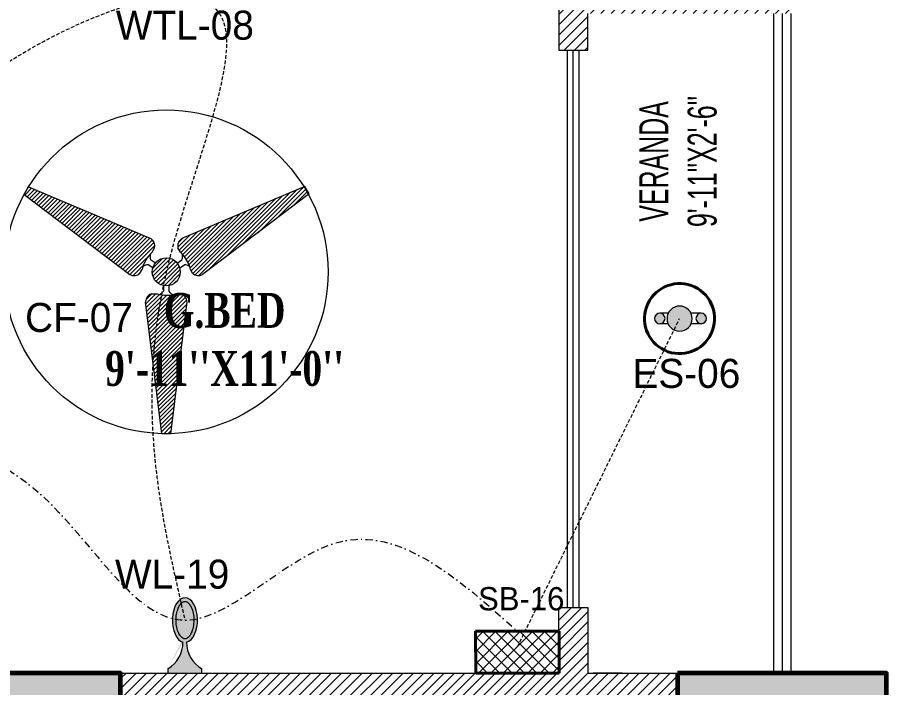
# Model space of a CAD drawing. Header units: inches. Extents: x 109699 to 44449955, y -10987 to 15824140.
# Drawn here: x 197936.9 to 198086.6, y -3884.9 to -3769.5 of the extents above; entities that cross this region are included whole.
import ezdxf

# ---------------------------------------------------------------- set-up
doc = ezdxf.new("R2010")
doc.units = ezdxf.units.IN
doc.header["$LTSCALE"] = 5
doc.header["$MEASUREMENT"] = 0
doc.linetypes.add('DASHDOT', pattern=[1, 0.5, -0.25, 0, -0.25])
doc.linetypes.add('DASHED2', pattern=[0.375, 0.25, -0.125])
doc.layers.get('0').update_dxf_attribs({"color": 123})
for name, color, linetype, lineweight in [('@NORMAL', 7, 'Continuous', 5), ('cloumn', 253, 'Continuous', 60), ('E-CF-Ceiling-Fan', 30, 'Continuous', 13), ('E-Con-Point', 5, 'DASHED2', 13), ('E-ES-Energy Saver-Light', 140, 'Continuous', 13), ('E-SB-Switch-Board', 106, 'Continuous', 18), ('E-WL-Wall-Light', 232, 'Continuous', 15), ('E-WTL-Wall-Tube-Light', 6, 'Continuous', 15), ('glass', 140, 'Continuous', 18), ('ha', 252, 'Continuous', 5), ('SB', 1, 'DASHDOT', 20), ('WALL-1', 8, 'Continuous', 9)]:
    doc.layers.add(name, color=color, linetype=linetype, lineweight=lineweight)
doc.layers.add('FURNITUR', color=7, linetype='Continuous', lineweight=5, true_color=0xe8e8e8)
doc.layers.add('T', color=8, linetype='Continuous')
doc.styles.get("Standard").update_dxf_attribs({"font": 'times.ttf'})
doc.styles.add('style2', font='ARIALN.TTF', dxfattribs={"width": 0.75, "height": 3})
pattern_1 = [(44.99999999999989, (144081.319087721, 2531118.532228567), (-0.8838834764831833, 0.8838834764831855), [])]

# ---------------------------------------------------------------- blocks, each defined once
blk = doc.blocks.new('coloumn-01')
at = {"layer": 'ha'}
h = blk.add_hatch(dxfattribs=at)
h.set_pattern_fill('AR-CONC', color=256, scale=0.5)
h.set_pattern_definition([(49.99999999999999, (0, 0), (3.586300913003767, -0.3137606749129755), [0.375, -4.125]), (355, (0, 0), (-0.693756668065, 3.760960668500059), [0.3, -3.3]), (100.45144446, (0.298858405, -0.02614672), (2.89254423363556, 3.447199954843147), [0.3187009599999999, -3.505710559999999]), (46.18420000000001, (0, 1), (5.336206653357862, -0.8275964039653827), [0.5625, -6.1875]), (96.63563549, (0.444683725, 0.931033465), (4.673309728371142, 4.870593003872752), [0.47805171, -5.258568799999999]), (351.1841639899999, (0, 1), (4.673309725273866, 4.870593001349951), [0.45, -4.950000005]), (21, (0.5, 0.75), (2.984535260592308, -2.013094453326694), [0.375, -4.125]), (326.0000000000001, (0.5, 0.75), (1.216576659607909, 3.625750225234265), [0.3, -3.3]), (71.45144474, (0.74871127, 0.58224213), (4.201111883649856, 1.612655764031769), [0.31870095, -3.50571056]), (37.50000000000001, (0, 0), (0.06079927658645334, 1.664469269156557), [0, -3.26, 0, -3.35, 0, -3.3125]), (7.499999999999999, (0, 0), (1.315347687210743, 1.972058559411801), [0, -1.91, 0, -3.185, 0, -1.2625]), (327.5, (-1.115, 0), (2.669112180862045, -0.1127743586718988), [0, -1.25, 0, -3.9, 0, -5.175]), (317.5, (-1.615, 0), (2.915930846711931, 0.5005249116615886), [0, -1.625, 0, -2.59, 0, -3.675])])
h.paths.add_polyline_path([(32128.44739975178, -2546319.049243456), (32092.44739975178, -2546319.049243456), (32092.44739975178, -2546331.049243456), (32128.44739975178, -2546331.049243456)])
h.paths.add_polyline_path([(32128.44739975189, -2546617.132962178), (32098.44739975189, -2546617.132962178), (32098.44739975189, -2546629.132962178), (32128.44739975189, -2546629.132962178)])
h.paths.add_polyline_path([(31978.51966727065, -2546605.132962178), (31966.51966727065, -2546605.132962178), (31966.51966727065, -2546635.132962178), (31978.51966727065, -2546635.132962178)])
h.paths.add_polyline_path([(31821.20333333506, -2546605.132962178), (31809.20333333506, -2546605.132962178), (31809.20333333506, -2546635.132962178), (31821.20333333506, -2546635.132962178)])
h.paths.add_polyline_path([(31689.20328743063, -2546611.133238418), (31677.20328743063, -2546611.133238418), (31677.20328743063, -2546635.133238418), (31689.20328743063, -2546635.133238418)])
h.paths.add_polyline_path([(31417.20347832461, -2546611.132962178), (31405.20347832461, -2546611.132962178), (31405.20347832461, -2546635.132962178), (31417.20347832461, -2546635.132962178)])
h.paths.add_polyline_path([(31435.20347912709, -2546415.348983645), (31405.20347912709, -2546415.348983645), (31405.20347912709, -2546427.348983645), (31435.20347912709, -2546427.348983645)])
h.paths.add_polyline_path([(31633.74647668525, -2546415.348983645), (31603.74647668525, -2546415.348983645), (31603.74647668525, -2546427.348983645), (31633.74647668525, -2546427.348983645)])
h.paths.add_polyline_path([(31821.20245073218, -2546319.049243455), (31809.20245073218, -2546319.049243455), (31809.20245073218, -2546349.049243455), (31821.20245073218, -2546349.049243455)])
h.paths.add_polyline_path([(31996.51966727068, -2546319.049243455), (31966.51966727068, -2546319.049243455), (31966.51966727068, -2546331.049243455), (31996.51966727068, -2546331.049243455)])
h.paths.add_polyline_path([(31581.74648750067, -2546291.049243452), (31541.74648750067, -2546291.049243452), (31541.74648750067, -2546301.049243452), (31581.74648750067, -2546301.049243452)])
h.paths.add_polyline_path([(31485.74647668505, -2546261.049243452), (31475.74647668505, -2546261.049243452), (31475.74647668505, -2546301.049243452), (31485.74647668505, -2546301.049243452)])
h.paths.add_polyline_path([(31581.74648750064, -2546206.049278549), (31521.74648750064, -2546206.049278549), (31521.74648750064, -2546216.049243455), (31581.74648750064, -2546216.049243455)])
h.paths.add_polyline_path([(31435.20347595899, -2546206.049243455), (31405.20347595899, -2546206.049243455), (31405.20347595899, -2546218.049243455), (31435.20347595899, -2546218.049243455)])
h.paths.add_polyline_path([(31435.20347912709, -2546094.049243455), (31405.20347912709, -2546094.049243455), (31405.20347912709, -2546106.049243455), (31435.20347912709, -2546106.049243455)])
h.paths.add_polyline_path([(31583.74647668522, -2546094.049243455), (31547.74647668522, -2546094.049243455), (31547.74647668522, -2546106.049243455), (31583.74647668522, -2546106.049243455)])
h.paths.add_polyline_path([(31775.41359277777, -2546094.049243455), (31763.41359277777, -2546094.049243455), (31763.41359277777, -2546124.049243455), (31775.41359277777, -2546124.049243455)])
h.paths.add_polyline_path([(32059.80123907101, -2546094.049243455), (32047.80123907101, -2546094.049243455), (32047.80123907101, -2546124.049243455), (32059.80123907101, -2546124.049243455)])
h.paths.add_polyline_path([(32058.06771510976, -2545913.633020405), (32028.06771510976, -2545913.633020405), (32028.06771510976, -2545925.633020405), (32058.06771510976, -2545925.633020405)])
h.paths.add_polyline_path([(32048.06771510973, -2545722.712815279), (32036.06771510973, -2545722.712815279), (32036.06771510973, -2545746.712815279), (32048.06771510973, -2545746.712815279)])
h.paths.add_polyline_path([(31799.41359277774, -2545913.633020405), (31763.41359277774, -2545913.633020405), (31763.41359277774, -2545925.633020405), (31799.41359277774, -2545925.633020405)])
h.paths.add_polyline_path([(31591.53986684192, -2545945.049243456), (31561.31223659915, -2545945.049243456), (31561.31223659915, -2545957.049243456), (31591.53986684192, -2545957.049243456)])
h.paths.add_polyline_path([(31435.20347912709, -2545945.049243456), (31405.20347912709, -2545945.049243456), (31405.20347912709, -2545957.049243456), (31435.20347912709, -2545957.049243456)])
h.paths.add_polyline_path([(31429.2035252499, -2545715.383477275), (31405.2035252499, -2545715.383477275), (31405.2035252499, -2545727.383477275), (31429.2035252499, -2545727.383477275)])
h.paths.add_polyline_path([(31605.53986684192, -2545715.383237123), (31581.53986684192, -2545715.383237123), (31581.53986684192, -2545727.383237123), (31605.53986684192, -2545727.383237123)])
h.paths.add_polyline_path([(31775.41359277774, -2545711.610186095), (31763.41359277774, -2545711.610186095), (31763.41359277774, -2545735.610186095), (31775.41359277774, -2545735.610186095)])
at = {"layer": 'cloumn'}
for points, elevation in [([(31966.51966727068, -2546319.049243455), (31966.51966727068, -2546331.049243455), (31996.51966727068, -2546331.049243455), (31996.51966727068, -2546319.049243455)], -16.50604298470201), ([(32092.44739975178, -2546319.049243456), (32092.44739975178, -2546331.049243456), (32128.44739975178, -2546331.049243456), (32128.44739975178, -2546319.049243456)], -16.98928691961915)]:
    blk.add_lwpolyline(points, close=True, dxfattribs=dict(at, elevation=elevation))
blk = doc.blocks.new('A$C4DCB0E22')
h = blk.add_hatch()
h.set_pattern_fill('ANSI37', color=256, scale=15, angle=90.05046403147966, style=0)
h.set_pattern_definition([(135.0504640314797, (0, 0), (-1.324656962164393, -1.326992438783809), []), (225.0504640314796, (0, 0), (1.326992438783809, -1.324656962164393), [])])
h.paths.add_polyline_path([(0.0158499618895469, -4.176303718850249e-06), (-3.779117417224143e-06, 17.9999888419976), (8.999992730033242, 18.00791571250107), (9.015846471040199, 0.007922694199763214)])
at = {"lineweight": 40}
for p, q in [((-3.779117417224143e-06, 17.9999888419976), (8.999992730033242, 18.00791571250107)), ((0.0158499618895469, -4.176303718850249e-06), (-3.779117417224143e-06, 17.9999888419976)), ((9.015846471040199, 0.007922694199763214), (8.999992730033242, 18.00791571250107)), ((0.0158499618895469, -4.176303718850249e-06), (9.015846471040199, 0.007922694199763214))]:
    blk.add_line(p, q, dxfattribs=at)
blk = doc.blocks.new('1')
at = {"layer": 'E-CF-Ceiling-Fan', "linetype": 'ByBlock', "ltscale": 0.5}
h = blk.add_hatch(dxfattribs=at)
h.set_pattern_fill('ANSI31', color=256, scale=10)
h.set_pattern_definition([(45, (0, 0), (-0.8838834764831843, 0.8838834764831844), [])])
edge = h.paths.add_edge_path()
edge.add_line((209066.544903523, -13067.11685315647), (209064.6438415694, -13070.41407147769))
edge.add_line((209064.6438415694, -13070.41407147769), (209110.249472843, -13104.88204089217))
edge.add_ellipse((209112.0161950886, -13101.65334947437), major_axis=(2.602475337466696, 2.602475337466696), ratio=0.9999999999999906, start_angle=196.3127629962977, end_angle=268.2872464290007)
edge.add_line((209114.5397230216, -13104.33244681023), (209115.4849750511, -13102.69748638713))
edge.add_ellipse((209130.2442591997, -13106.24386666673), major_axis=(10.7334356491749, 10.7334356491749), ratio=0.9999999999981393, start_angle=88.44228272541869, end_angle=121.48902709430789, ccw=False)
edge.add_line((209119.806567247, -13095.22262044099), (209120.8528262952, -13093.41295266685))
edge.add_ellipse((209117.2719126632, -13092.56276837834), major_axis=(2.602475337466932, 2.602475337466932), ratio=0.9999999999995292, start_angle=301.6440633906456, end_angle=373.6185468234727)
edge.add_line((209119.1884486464, -13089.4206917419), (209066.544903523, -13067.11685315647))
edge = h.paths.add_edge_path()
edge.add_ellipse((209131.089283705, -13116.74145270932), major_axis=(2.633110768784475, 2.633110768784475), ratio=0.9999999999997597, start_angle=316.8297377331859, end_angle=387.8389618723904)
edge.add_line((209132.1880164829, -13113.18345735742), (209130.5488454061, -13113.22495130345))
edge.add_ellipse((209126.3035237661, -13098.2962790596), major_axis=(-10.97469841933177, 10.97469841933177), ratio=0.9999999999999191, start_angle=145.1951729281282, end_angle=150.8743574177565, ccw=False)
edge.add_ellipse((209126.3035237661, -13098.2962790596), major_axis=(-10.97469841933177, 10.97469841933177), ratio=0.9999999999999191, start_angle=122.4336804261327, end_angle=145.1951729281282, ccw=False)
edge.add_ellipse((209126.3035237661, -13098.2962790596), major_axis=(-10.97469841933177, 10.97469841933177), ratio=0.9999999999999191, start_angle=118.5749297277244, end_angle=122.4336804261327, ccw=False)
edge.add_line((209121.9149097344, -13113.18345735741), (209119.5749032555, -13113.18345735741))
edge.add_ellipse((209120.6314155011, -13116.70924926331), major_axis=(2.602635845509655, 2.602635845509654), ratio=0.9999999999987026, start_angle=61.6809744807266, end_angle=133.6503259141647)
edge.add_line((209116.9517537436, -13116.62255417043), (209123.9933819142, -13173.42733947012))
edge.add_line((209123.9933819142, -13173.42733947012), (209127.784032512, -13173.43690240765))
edge.add_line((209127.784032512, -13173.43690240765), (209134.8111659948, -13116.62255417052))
h.paths.add_polyline_path([(209119.8508739552, -13103.74154532349, 1), (209131.9120457831, -13103.74154532349, 1)])
edge = h.paths.add_edge_path()
edge.add_line((209187.3717421067, -13070.20410122277), (209185.4890127634, -13066.97304093389))
edge.add_line((209185.4890127634, -13066.97304093389), (209132.574471092, -13089.4206917419))
edge.add_ellipse((209134.4910070752, -13092.56276837834), major_axis=(-2.602475337469112, 2.602475337469112), ratio=0.9999999999994945, start_angle=-13.61854682341294, end_angle=58.35593660933898)
edge.add_line((209130.9100934432, -13093.41295266685), (209131.9563524914, -13095.22262044099))
edge.add_ellipse((209121.5186605386, -13106.24386666673), major_axis=(10.73343564915542, 10.73343564915542), ratio=0.999999999999095, start_angle=328.5109729056215, end_angle=361.55771727458557, ccw=False)
edge.add_line((209136.2779446873, -13102.69748638713), (209137.2231967167, -13104.33244681019))
edge.add_ellipse((209139.7467246498, -13101.65334947437), major_axis=(-2.602475337469201, 2.602475337469201), ratio=0.9999999999990601, start_angle=91.71275357099776, end_angle=163.2982999863874)
edge.add_line((209141.4914892536, -13104.89395933078), (209187.3717421067, -13070.20410122277))
at = {"layer": 'E-CF-Ceiling-Fan', "ltscale": 10}
for p, q in [((209064.6438415694, -13070.41407147769), (209066.544903523, -13067.11685315647)), ((209066.544903523, -13067.11685315647), (209119.1884486464, -13089.42069174189)), ((209185.4947354289, -13066.97061323832), (209132.574471092, -13089.42069174189)), ((209187.3717421067, -13070.20410122277), (209185.4890127634, -13066.97304093388)), ((209064.6438415694, -13070.41407147769), (209110.249472843, -13104.88204089212)), ((209187.3717421067, -13070.20410122277), (209141.4914892536, -13104.8939593308)), ((209119.8065672471, -13095.2226204409), (209120.8528262952, -13093.41295266684)), ((209131.9563524913, -13095.2226204409), (209130.9100934432, -13093.41295266684)), ((209120.0894197592, -13102.06218894969), (209118.0923406337, -13100.70875594979)), ((209121.1873655701, -13099.95559165538), (209119.1343670181, -13098.56426171081)), ((209130.5755541683, -13099.95559165538), (209132.6285527202, -13098.56426171081)), ((209131.6734999792, -13102.06218894969), (209133.6705791047, -13100.70875594979)), ((209114.5397230216, -13104.33244681025), (209115.484975051, -13102.69748638717)), ((209137.2231967167, -13104.33244681025), (209136.2779446873, -13102.69748638717)), ((209124.6292368371, -13109.64068966342), (209124.6292368371, -13112.08558296959)), ((209126.9897148455, -13109.6694233058), (209126.9897148455, -13112.08558296959)), ((209119.5749032554, -13113.18345735741), (209121.9149097344, -13113.18345735741)), ((209130.5488454059, -13113.22495130345), (209132.1880164829, -13113.18345735741)), ((209123.9933819142, -13173.42733947012), (209116.9517537436, -13116.62255417042)), ((209127.784032512, -13173.43690240765), (209134.8111659948, -13116.62255417039)), ((209127.784032512, -13173.43690240765), (209123.9933819142, -13173.42733947012))]:
    blk.add_line(p, q, dxfattribs=at)
for radius in [69.69809221428028, 6.030585913961706]:
    blk.add_circle((209125.8814598692, -13103.74154532349), radius, dxfattribs=at)
for centre, major_axis, ratio, start_param, end_param in [((209117.2719126632, -13092.56276837834), (2.602475337466931, 2.602475337466931), 0.9999999999995293, 5.264682075261256, 6.520873788586199), ((209134.4910070752, -13092.56276837834), (-2.602475337469112, 2.602475337469112), 0.9999999999994945, -0.2376884814055706, 1.018503231918061), ((209130.2442591997, -13106.24386666673), (10.7334356491749, 10.7334356491749), 0.9999999999981393, 1.543609031538261, 2.120383527840273), ((209122.7572162564, -13097.18760929776), (-2.740456939066795, 2.740456939066795), 0.9999999999999716, 0.4622372466417044, 1.148537865656782), ((209121.5186605386, -13106.24386666673), (10.73343564915542, 10.73343564915542), 0.999999999999095, 5.733598106132978, 6.310372602436297), ((209129.0057034835, -13097.18760929378), (-2.740456939069299, 2.740456939069299), 0.9999999999990347, 3.56385111362636, 4.25015173105463), ((209118.1560665238, -13104.58382336606), (2.740456939070688, 2.740456939070688), 0.9999999999982624, 0.801841786050358, 1.428905426830904), ((209133.6068532084, -13104.58382336598), (-2.740456939075534, 2.740456939075535), 0.999999999998016, -1.428905429243861, -0.8018417876198008), ((209112.0161950886, -13101.65334947437), (2.602475337466696, 2.602475337466696), 0.9999999999999905, 3.426304077972683, 4.682495791295461), ((209139.7467246498, -13101.65334947437), (-2.602475337469201, 2.602475337469201), 0.9999999999990602, 1.600689515884098, 2.85688122920773), ((209120.6314155011, -13116.70924926331), (2.602635845509655, 2.602635845509654), 0.9999999999987026, 1.076536090527279, 2.332638233565674), ((209126.3035237661, -13098.2962790596), (-10.97469841933177, 10.97469841933177), 0.999999999999919, 2.069522934069694, 2.63325429377058), ((209121.4571744064, -13109.85887499457), (-2.740456939059593, 2.740456939059593), 0.9999999999952948, 2.745104486731238, 3.314940694839574), ((209130.1617772753, -13109.85887499338), (2.740456939059473, 2.740456939059473), 0.9999999999984862, 2.968244612714574, 3.636223092052213), ((209131.089283705, -13116.74145270932), (2.633110768784475, 2.633110768784475), 0.9999999999997595, 5.52972209167421, 6.769066852189965)]:
    blk.add_ellipse(centre, major_axis=major_axis, ratio=ratio, start_param=start_param, end_param=end_param, dxfattribs=at)
blk = doc.blocks.new('E-W-LIGHT')
at = {"linetype": 'ByBlock', "ltscale": 0.5}
h = blk.add_hatch(color=256, dxfattribs=at)
h.dxf.hatch_style = 1
h.set_gradient(color1=(255, 255, 255), color2=(255, 255, 0), name='CYLINDER')
edge = h.paths.add_edge_path()
edge.add_spline(control_points=[(-96.71110423948552, 1.235367220396483), (-96.8976251288622, 1.235367220396483), (-97.08530367817384, 1.204590695443009), (-97.49532330615068, 1.060408411101338), (-97.71769888777162, 0.9452617532663472), (-98.18859363857634, 0.6007580769133996), (-98.4360601757027, 0.3712016227401077), (-98.9274233233457, -0.2076466389563343), (-99.17095937526851, -0.5565722783421756), (-99.79256403547286, -1.649000525487912), (-100.1403411294208, -2.496475964584042), (-100.6655547252501, -4.389078901701514), (-100.8435119435345, -5.433326140728264), (-100.996858843053, -7.577941591604359), (-100.9723680002039, -8.677864733885961), (-100.7253955626443, -10.7881619923927), (-100.5027117058065, -11.79805679996582), (-99.90205506231798, -13.59089832466863), (-99.52349327352754, -14.37265162368595), (-98.79708591162027, -15.46144462183512), (-98.46289770719719, -15.83531695936959), (-97.82402795464219, -16.37320808014224), (-97.52292902289115, -16.53708124557815), (-97.0332651008719, -16.69867335386745), (-96.83300356165012, -16.72444707740215), (-96.42760539585558, -16.70413243760904), (-96.21918910161975, -16.65733367471884), (-95.75858057275782, -16.45705756399432), (-95.50712660475898, -16.30138572900886), (-94.98330090317799, -15.85001415615693), (-94.71221849052682, -15.55449414506236), (-94.18744122004225, -14.82684639582039), (-93.93399672563008, -14.39521060388152), (-93.32240182252819, -13.09860869282319), (-93.0057716383552, -12.13470487732181), (-92.57508722519842, -10.03980369670334), (-92.46055768618565, -8.90959698224412), (-92.45565766659526, -6.646794607945969), (-92.56528275998282, -5.514732191470296), (-92.98715107886524, -3.412587944823316), (-93.29985699109132, -2.443281268231641), (-93.99092435031811, -0.9549615958549695), (-94.34810290115182, -0.3877643056552464), (-95.07582621573985, 0.4836147841888085), (-95.44374809115733, 0.7854262440646148), (-96.01798165069457, 1.105607693885873), (-96.24029005175481, 1.180327462172805), (-96.53763867025813, 1.228459302029147), (-96.62438560181026, 1.235367220396483), (-96.71110423948552, 1.235367220396483)], knot_values=[0, 0, 0, 0, 0.194197829587449, 0.194197829587449, 0.388395659174898, 0.388395659174898, 0.582593488762347, 0.582593488762347, 0.776791318349796, 0.776791318349796, 1.110216687407361, 1.110216687407361, 1.443642056464925, 1.443642056464925, 1.77706742552249, 1.77706742552249, 2.110492794580054, 2.110492794580054, 2.443918163637619, 2.443918163637619, 2.701496175378678, 2.701496175378678, 2.959074187119738, 2.959074187119738, 3.169612053741, 3.169612053741, 3.380149920362263, 3.380149920362263, 3.590687786983526, 3.590687786983526, 3.801225653604789, 3.801225653604789, 4.011763520226051, 4.011763520226051, 4.360140390670959, 4.360140390670959, 4.708517261115867, 4.708517261115867, 5.056894131560775, 5.056894131560775, 5.405271002005684, 5.405271002005684, 5.69307956715584, 5.69307956715584, 5.980888132305996, 5.980888132305996, 6.192897451070847, 6.192897451070847, 6.283185307179586, 6.283185307179586, 6.283185307179586, 6.283185307179586], degree=3, periodic=0)
at = {"layer": 'E-WL-Wall-Light', "linetype": 'ByBlock', "ltscale": 0.5}
h = blk.add_hatch(color=256, dxfattribs=at)
h.dxf.hatch_style = 1
edge = h.paths.add_edge_path()
edge.add_ellipse((-96.71110423948552, -7.740473765769313), major_axis=(0, 10.71660606041263), ratio=0.559300439547623, start_angle=187.7376784571124, end_angle=531.0374031504149)
edge.add_arc((-112.001170541625, -18.46997501720373), 14.35701343791298, -60.53601194170483, 0.5736542653427819, ccw=False)
edge.add_line((-104.9392941575301, -30.97012448799713), (-104.939294157532, -33.06572841662167))
edge.add_line((-104.939294157532, -33.06572841662167), (-88.60969415754215, -33.06572841666017))
edge.add_line((-88.60969415754215, -33.06572841666017), (-88.60969415754002, -30.97012448799946))
edge.add_arc((-81.54781777344922, -18.46997501720374), 14.35701343791298, 179.559619270027, 240.5360119417236, ccw=False)
edge = h.paths.add_edge_path(flags=16)
edge.add_spline(control_points=[(-96.71110423948552, 1.235367220396483), (-96.8976251288622, 1.235367220396483), (-97.08530367817384, 1.204590695443009), (-97.49532330615068, 1.060408411101338), (-97.71769888777162, 0.9452617532663472), (-98.18859363857634, 0.6007580769133996), (-98.4360601757027, 0.3712016227401077), (-98.9274233233457, -0.2076466389563343), (-99.17095937526851, -0.5565722783421756), (-99.79256403547286, -1.649000525487912), (-100.1403411294208, -2.496475964584042), (-100.6655547252501, -4.389078901701514), (-100.8435119435345, -5.433326140728264), (-100.996858843053, -7.577941591604359), (-100.9723680002039, -8.677864733885961), (-100.7253955626443, -10.7881619923927), (-100.5027117058065, -11.79805679996582), (-99.90205506231798, -13.59089832466863), (-99.52349327352754, -14.37265162368595), (-98.79708591162027, -15.46144462183512), (-98.46289770719719, -15.83531695936959), (-97.82402795464219, -16.37320808014224), (-97.52292902289115, -16.53708124557815), (-97.0332651008719, -16.69867335386745), (-96.83300356165012, -16.72444707740215), (-96.42760539585558, -16.70413243760904), (-96.21918910161975, -16.65733367471884), (-95.75858057275782, -16.45705756399432), (-95.50712660475898, -16.30138572900886), (-94.98330090317799, -15.85001415615693), (-94.71221849052682, -15.55449414506236), (-94.18744122004225, -14.82684639582039), (-93.93399672563008, -14.39521060388152), (-93.32240182252819, -13.09860869282319), (-93.0057716383552, -12.13470487732181), (-92.57508722519842, -10.03980369670334), (-92.46055768618565, -8.90959698224412), (-92.45565766659526, -6.646794607945969), (-92.56528275998282, -5.514732191470296), (-92.98715107886524, -3.412587944823316), (-93.29985699109132, -2.443281268231641), (-93.99092435031811, -0.9549615958549695), (-94.34810290115182, -0.3877643056552464), (-95.07582621573985, 0.4836147841888085), (-95.44374809115733, 0.7854262440646148), (-96.01798165069457, 1.105607693885873), (-96.24029005175481, 1.180327462172805), (-96.53763867025813, 1.228459302029147), (-96.62438560181026, 1.235367220396483), (-96.71110423948552, 1.235367220396483)], knot_values=[0, 0, 0, 0, 0.194197829587449, 0.194197829587449, 0.388395659174898, 0.388395659174898, 0.582593488762347, 0.582593488762347, 0.776791318349796, 0.776791318349796, 1.110216687407361, 1.110216687407361, 1.443642056464925, 1.443642056464925, 1.77706742552249, 1.77706742552249, 2.110492794580054, 2.110492794580054, 2.443918163637619, 2.443918163637619, 2.701496175378678, 2.701496175378678, 2.959074187119738, 2.959074187119738, 3.169612053741, 3.169612053741, 3.380149920362263, 3.380149920362263, 3.590687786983526, 3.590687786983526, 3.801225653604789, 3.801225653604789, 4.011763520226051, 4.011763520226051, 4.360140390670959, 4.360140390670959, 4.708517261115867, 4.708517261115867, 5.056894131560775, 5.056894131560775, 5.405271002005684, 5.405271002005684, 5.69307956715584, 5.69307956715584, 5.980888132305996, 5.980888132305996, 6.192897451070847, 6.192897451070847, 6.283185307179586, 6.283185307179586, 6.283185307179586, 6.283185307179586], degree=3, periodic=0)
for p, q in [((-104.9392941575301, -30.97012448799713), (-104.939294157532, -33.06572841662167)), ((-104.939294157532, -33.06572841662167), (-88.60969415754215, -33.06572841666017)), ((-88.60969415754215, -33.06572841666017), (-88.60969415754002, -30.97012448803655))]:
    blk.add_line(p, q)
at = {"linetype": 'ByBlock', "ltscale": 0.5}
for centre, start, end in [((-112.001170541625, -18.46997501720374), 299.4639880582952, 0.5736542653427851), ((-81.54781777344922, -18.46997501720374), 179.4263457346572, 240.5360119417045)]:
    blk.add_arc(centre, 14.35701343791298, start, end, dxfattribs=at)
blk.add_ellipse((-96.71110423948552, -7.740473765769313), major_axis=(0, 10.71660606041263), ratio=0.559300439547623, start_param=3.276640619127039, end_param=9.268351136215248, dxfattribs=at)
blk.add_open_spline([(-96.71110423948552, 1.235367220396483), (-96.8976251288622, 1.235367220396483), (-97.08530367817384, 1.204590695443009), (-97.49532330615068, 1.060408411101338), (-97.71769888777162, 0.9452617532663472), (-98.18859363857634, 0.6007580769133996), (-98.4360601757027, 0.3712016227401077), (-98.9274233233457, -0.2076466389563343), (-99.17095937526851, -0.5565722783421756), (-99.79256403547286, -1.649000525487912), (-100.1403411294208, -2.496475964584042), (-100.6655547252501, -4.389078901701514), (-100.8435119435345, -5.433326140728264), (-100.996858843053, -7.577941591604359), (-100.9723680002039, -8.677864733885961), (-100.7253955626443, -10.7881619923927), (-100.5027117058065, -11.79805679996582), (-99.90205506231798, -13.59089832466863), (-99.52349327352754, -14.37265162368595), (-98.79708591162027, -15.46144462183512), (-98.46289770719719, -15.83531695936959), (-97.82402795464219, -16.37320808014224), (-97.52292902289115, -16.53708124557815), (-97.0332651008719, -16.69867335386745), (-96.83300356165012, -16.72444707740215), (-96.42760539585558, -16.70413243760904), (-96.21918910161975, -16.65733367471884), (-95.75858057275782, -16.45705756399432), (-95.50712660475898, -16.30138572900886), (-94.98330090317799, -15.85001415615693), (-94.71221849052682, -15.55449414506236), (-94.18744122004225, -14.82684639582039), (-93.93399672563008, -14.39521060388152), (-93.32240182252819, -13.09860869282319), (-93.0057716383552, -12.13470487732181), (-92.57508722519842, -10.03980369670334), (-92.46055768618565, -8.90959698224412), (-92.45565766659526, -6.646794607945969), (-92.56528275998282, -5.514732191470296), (-92.98715107886524, -3.412587944823316), (-93.29985699109132, -2.443281268231641), (-93.99092435031811, -0.9549615958549695), (-94.34810290115182, -0.3877643056552464), (-95.07582621573985, 0.4836147841888085), (-95.44374809115733, 0.7854262440646148), (-96.01798165069457, 1.105607693885873), (-96.24029005175481, 1.180327462172805), (-96.53763867025813, 1.228459302029147), (-96.62438560181026, 1.235367220396483), (-96.71110423948552, 1.235367220396483)], degree=3, knots=[0, 0, 0, 0, 0.194197829587449, 0.194197829587449, 0.388395659174898, 0.388395659174898, 0.582593488762347, 0.582593488762347, 0.776791318349796, 0.776791318349796, 1.110216687407361, 1.110216687407361, 1.443642056464925, 1.443642056464925, 1.77706742552249, 1.77706742552249, 2.110492794580054, 2.110492794580054, 2.443918163637619, 2.443918163637619, 2.701496175378678, 2.701496175378678, 2.959074187119738, 2.959074187119738, 3.169612053741, 3.169612053741, 3.380149920362263, 3.380149920362263, 3.590687786983526, 3.590687786983526, 3.801225653604789, 3.801225653604789, 4.011763520226051, 4.011763520226051, 4.360140390670959, 4.360140390670959, 4.708517261115867, 4.708517261115867, 5.056894131560775, 5.056894131560775, 5.405271002005684, 5.405271002005684, 5.69307956715584, 5.69307956715584, 5.980888132305996, 5.980888132305996, 6.192897451070847, 6.192897451070847, 6.283185307179586, 6.283185307179586, 6.283185307179586, 6.283185307179586], dxfattribs=at)
blk = doc.blocks.new('A$C63FA2F8C')
at = {"linetype": 'ByBlock', "ltscale": 0.5}
h = blk.add_hatch(color=256, dxfattribs=at)
h.dxf.hatch_style = 1
h.paths.add_polyline_path([(337.2288066126173, 261.8435315283132, 1), (186.444764951407, 261.8435315283132, 1)])
h.paths.add_polyline_path([(174.7543875355803, 261.112525689078, 1), (111.9624450998782, 261.112525689078, 1)])
h.paths.add_polyline_path([(359.7620794158132, 260.9155295394245, 1), (422.5540218515153, 260.9155295394245, 1)])
at = {"ltscale": 2}
for p, q in [((193.2174023309955, 293.0739176886738), (145.2272237805882, 293.0739176886738)), ((391.274980574695, 293.0739176886738), (330.4561692330288, 293.0739176886738)), ((193.5781424691202, 229.8323706932948), (145.2272237805882, 229.8323706932948)), ((391.274980574695, 229.8323706932948), (330.0954290949041, 229.8323706932948))]:
    blk.add_line(p, q, dxfattribs=at)
for centre, radius in [((261.8367857820122, 261.8435315283132), 75.39202083060518), ((143.3584163177293, 261.112525689078), 31.39597121785105), ((391.1580506336642, 260.9155295394245), 31.39597121785105)]:
    blk.add_circle(centre, radius, dxfattribs=at)
at = {"lineweight": 40}
blk.add_ellipse((261.8367857820122, 261.8435315283132), major_axis=(-89.30196609760064, 189.4862523083066), ratio=0.9999999999956461, start_param=-1.547953900145618, end_param=4.735231407033968, dxfattribs=at)

msp = doc.modelspace()

# ---------------------------------------------------------------- hatches: boundary and pattern name
at = {"layer": '@NORMAL'}
h = msp.add_hatch(dxfattribs=at)
h.set_pattern_fill('ANSI31', scale=10, angle=-7.63333123551244e-14, style=0)
h.set_pattern_definition(pattern_1)
h.paths.add_polyline_path([(197954.672355105, -3882.423710079658), (197954.672355105, -3887.423710079658), (197981.3427203161, -3887.423710079658), (197981.3427203161, -3903.002755209598), (197986.3427203161, -3903.002755209598), (197986.3427203161, -3887.423710079658), (198050.6000875861, -3887.423710079658), (198050.6000875861, -3882.423710079658), (198035.12682146, -3882.423710079658), (198035.12682146, -3871.131821604706), (198030.12682146, -3871.131821604706), (198030.12682146, -3882.423710079658)])
at = {"layer": 'ha'}
h = msp.add_hatch(dxfattribs=at)
h.set_pattern_fill('ANSI31', scale=10, angle=-7.63333123551244e-14, style=0)
h.set_pattern_definition(pattern_1)
h.paths.add_polyline_path([(198070.1268214599, -3758.839933129753), (198017.9539269053, -3758.839933129753), (198017.9539269053, -3744.923710079658), (198012.9539269053, -3744.923710079658), (198012.9539269053, -3758.839933129753), (197880.9547300677, -3758.839933129753), (197880.9547300677, -3675.007487029097), (197875.9547300677, -3675.007487029097), (197875.9547300677, -3758.839933129753), (197644.7829029232, -3758.839933130219), (197644.7829029232, -3755.847732289023), (197639.7826393247, -3755.847732289023), (197639.7822857437, -3771.840327756274), (197644.7822550147, -3771.840327756274), (197644.7822550147, -3763.83970088398), (197893.6159703916, -3763.83970088398), (197893.6159703916, -3841.423186646569), (197898.6153224825, -3841.423228396829), (197898.6159703916, -3763.839933130219), (198030.12682146, -3763.839933129753), (198030.12682146, -3773.522297506481), (198030.12682146, -3775.131821604706), (198035.12682146, -3775.131821604706), (198035.1269705493, -3768.839702074443), (198070.1268214599, -3768.840164185063)])

# ---------------------------------------------------------------- linework, layer by layer
at = {"layer": '@NORMAL', "color": 13}
for p, q in [((198067.1268214601, -3768.839933129753, 1.25755147939736), (198067.12682146, -3882.423710079192, 0.461796355818052)), ((198068.62682146, -3768.839933129753, 1.257551479397208), (198068.62682146, -3882.423710079192, 0.461796355818052)), ((198070.1268214602, -3768.839933129753, 1.257551479397208), (198070.12682146, -3882.423710079192, 0.461796355818052))]:
    msp.add_line(p, q, dxfattribs=at)
at = {"layer": '@NORMAL'}
for p, q in [((198030.12682146, -3882.423710079658, 0.7617963558181735), (198030.2350347157, -3882.423710079658, 1.110405491712301)), ((198041.0693727474, -3882.423710079658, 0.7603332076428373), (198036.0693727474, -3882.423710079658, 0.7603332076428231)), ((198041.0693727474, -3882.423710079658, 0.461796355818155), (198086.6000875861, -3882.423710079192, 0.461796355818155))]:
    msp.add_line(p, q, dxfattribs=at)
at = {"layer": '@NORMAL', "color": 7, "elevation": 1.110405491695495}
msp.add_lwpolyline([(198030.2350347157, -3882.423710079658), (198030.12682146, -3882.423710079658), (198030.12682146, -3871.131821604706), (198035.12682146, -3871.131821604706), (198035.12682146, -3882.423710079658)], dxfattribs=at)
at = {"layer": 'E-Con-Point', "ltscale": 0.5}
for points in [[(197905.8239719124, -3834.214762171771, 0.5581817325667089), (197902.3665149592, -3823.053497835641, 0.9946472506889508), (197907.7353699503, -3802.654383687543, 1.257551479397208), (197971.8156734724, -3769.03714761783, 1.443341795824587), (197962.5421639472, -3813.334413411798, 0.9661369443860224), (197965.7596549004, -3873.303986566186, 0.3764601345587908)], [(198023.0149344541, -3877.912537236985, 1.110405491695495), (198050.9497176552, -3821.384808996928, 0.0003100130140815532)]]:
    msp.add_spline(points, degree=3, dxfattribs=at)
at = {"layer": 'glass'}
for p, q in [((198031.62682146, -3871.131821604706, 1.110405491695495), (198031.62682146, -3775.131821604706, 1.110405491695495)), ((198032.62682146, -3871.131821604706, 1.110405491695495), (198032.62682146, -3775.131821604706, 1.110405491695495)), ((198032.62682146, -3871.131821604706, 1.110405491695495), (198032.62682146, -3775.131821604706, 1.110405491695495)), ((198033.62682146, -3871.131821604706, 1.110405491695495), (198033.62682146, -3775.131821604706, 1.110405491695495))]:
    msp.add_line(p, q, dxfattribs=at)
at = {"layer": 'SB', "ltscale": 0.5}
for points in [[(197989.6610044281, -3983.209568172122, 0.1632158499592506), (197976.1758059472, -3927.034237340882), (197977.5715159678, -3903.701200256921, 0.1632158499592506), (197930.5596672372, -3907.84110864258), (197789.8831267526, -3809.238325008799, -0.04026317985090747), (197657.3859443963, -3766.596907718881, 1.357551479428487)], [(197980.0878817234, -4185.083061786114), (197978.4243535664, -4143.988326652499), (197966.3155351148, -4108.438481427784), (197980.8807668286, -4040.216146375065, 0.291434139944613), (197915.2544462807, -3991.310191272347), (197845.8532069354, -3839.400657011567, -0.06870740550734084), (197663.9766229787, -3767.080870901016, 1.357551479428487)], [(197905.8271170368, -3837.785668118076, 0.5581817325654399), (197941.5773590852, -3852.262322447288), (197965.7596549004, -3873.303986566186, 0.3764601345587908), (197992.2439266289, -3859.86593294538, 0.3759845296480276), (198023.0266102409, -3875.227972268577, 1.110405491695495)]]:
    msp.add_spline(points, degree=3, dxfattribs=at)
at = {"layer": 'WALL-1'}
for p, q in [((197954.672355105, -3882.423710079192, 0.3617963558181231), (198030.12682146, -3882.423710079658, 0.461796355818155)), ((198035.12682146, -3882.423710079658, 0.461796355818155), (198036.0693727474, -3882.423710079658, 0.461796355818155))]:
    msp.add_line(p, q, dxfattribs=at)
for points, elevation in [([(198030.12682146, -3763.839933129753), (198030.12682146, -3775.131821604706), (198035.12682146, -3775.131821604706), (198035.12682146, -3768.839702073512)], 1.257551479397208), ([(197942.672355105, -3882.423710079658), (198030.12682146, -3882.423710079658), (198030.12682146, -3871.131821604706), (198035.12682146, -3871.131821604706), (198035.12682146, -3882.423710079658), (198050.6000875861, -3882.423710079658)], 0.4617963558181231)]:
    msp.add_lwpolyline(points, dxfattribs=dict(at, elevation=elevation))

# ---------------------------------------------------------------- block references
at = {"layer": '@NORMAL'}
msp.add_blockref('coloumn-01', (165958.1526878368, 2542436.625533376, 16.96783934052013), dxfattribs=at)
at = {"layer": 'E-ES-Energy Saver-Light', "xscale": -0.02880000000004657, "yscale": 0.02880000000004657, "zscale": 0.02880000000004657, "rotation": 180}
msp.add_blockref('A$C63FA2F8C', (198043.4088182247, -3813.8437152889, 0.0003100130140815532), dxfattribs=at)
at = {"layer": 'E-SB-Switch-Board', "xscale": 0.8002315484918654, "yscale": 0.8002315484918654, "zscale": 0.8002315484918654, "rotation": 270}
msp.add_blockref('A$C4DCB0E22', (198015.82453244, -3875.221631960888, 1.110405491695495), dxfattribs=at)
at = {"layer": 'E-WL-Wall-Light', "xscale": 0.3601041968213394, "yscale": 0.3601041968213394, "zscale": 0.3601041968213394}
msp.add_blockref('E-W-LIGHT', (198000.5857325926, -3870.516602505474, 0.3764601345587908), dxfattribs=at)
at = {"layer": 'FURNITUR', "xscale": 0.4, "yscale": 0.4, "zscale": 0.4}
msp.add_blockref('1', (114312.1895799995, 1428.162204717597, 0.9661369443860224), dxfattribs=at)

# ---------------------------------------------------------------- texts
at = {"layer": 'E-CF-Ceiling-Fan', "color": 1, "insert": (197938.2263221889, -3818.680772488929, 0.9661369443860224), "char_height": 5, "width": 24.08470202641911, "attachment_point": 1}
msp.add_mtext('{\\fCentury Gothic|b0|i0|c0|p34;\\C256;CF-07}', dxfattribs=at)
at = {"layer": 'E-ES-Energy Saver-Light', "insert": (198042.8218214349, -3833.387466219421, 0.0003100130140815532), "char_height": 5, "width": 24.08470202641911, "attachment_point": 7}
msp.add_mtext('{\\fCentury Gothic|b0|i0|c0|p34;ES-06}', dxfattribs=at)
at = {"layer": 'E-SB-Switch-Board', "insert": (198016.2420690228, -3867.620355250055, 0.6710837936686609), "char_height": 4, "width": 24.08470202641911, "attachment_point": 1}
msp.add_mtext('{\\fCentury Gothic|b0|i0|c0|p34;SB-16}', dxfattribs=at)
at = {"layer": 'E-WL-Wall-Light', "insert": (197973.405122212, -3867.959510529884, 0.3764601345587908), "char_height": 5, "width": 24.08470202641911, "attachment_point": 9}
msp.add_mtext('{\\fCentury Gothic|b0|i0|c0|p34;WL-19}', dxfattribs=at)
at = {"layer": 'E-WTL-Wall-Tube-Light', "color": 1, "insert": (197953.8519549321, -3773.419635646363, 1.148252958648335), "char_height": 5, "width": 24.08470202641911, "attachment_point": 7}
msp.add_mtext('{\\fCentury Gothic|b0|i0|c0|p34;\\C256;WTL-08}', dxfattribs=at)
at = {"layer": 'T', "insert": (198044.0035958956, -3794.318212908254, -0.1214475790990548), "char_height": 5, "width": 87.81464527470234, "attachment_point": 2, "rotation": 89.99999999999993, "style": 'style2'}
msp.add_mtext("VERANDA\\P9'-11''X2'-6''", dxfattribs=at)
at = {"layer": 'T', "insert": (197972.5896918302, -3833.057262878194, 0.0857903163960998), "char_height": 6, "width": 44.92537410357909, "attachment_point": 8, "style": 'style2'}
msp.add_mtext("{\\fRomantic|b1|i0|c2|p2;G.BED\\P9'-11''X11'-0''}", dxfattribs=at)

doc.saveas('drawing.dxf')
